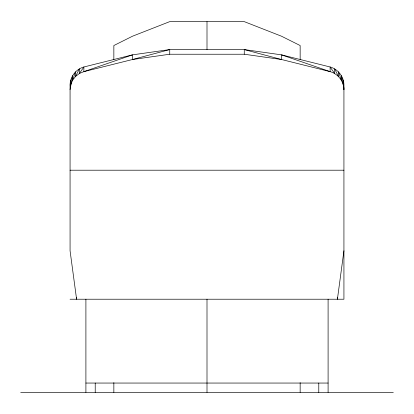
<?xml version="1.0" encoding="UTF-8"?>
<svg xmlns="http://www.w3.org/2000/svg" width="414" height="414" viewBox="0 0 414 414"><rect width="100%" height="100%" fill="white"/><g stroke="black" fill="none" stroke-linecap="round" stroke-linejoin="round"><path stroke-width="0.62" d="M76.59 297.283L76.59 299.219L70.069 250.78L70.069 84.973C70.116 76.74 75.933 69.154 83.876 66.98L132.48 54.855L169.74 49.576L244.26 49.576L281.52 54.855L330.124 66.98C338.067 69.154 343.884 76.74 343.93 84.973L343.93 299.219L70.069 299.219M70.069 89.631L72.564 75.658L72.564 80.316L70.706 84.808L70.069 84.973M343.93 250.78L337.41 299.219L337.41 297.283M169.74 54.234L132.48 59.512L83.876 71.638L79.385 73.495L75.524 76.455L72.564 80.316L75.524 71.798L75.524 76.455L79.385 68.838L79.385 73.495L83.876 66.98L83.876 71.638L132.48 54.855L132.48 59.512L169.74 49.576L169.74 54.234L244.26 54.234L281.52 59.512L330.124 71.638C338.067 73.811 343.884 81.398 343.93 89.631L343.294 80.15L343.294 84.808L341.436 75.658L341.436 80.316L338.476 71.798L338.476 76.455L334.615 68.838L334.615 73.495L330.124 66.98L330.124 71.638L281.52 54.855L281.52 59.512L244.26 49.576L244.26 54.234M70.069 170.206L343.93 170.206M85.905 383.053L328.095 383.053M20.7 392.368L393.3 392.368M328.095 299.219L328.095 392.368M318.78 383.053L318.78 392.368M300.15 59.502L300.15 45.53L281.52 36.225L244.26 21.631L169.74 21.631L132.48 36.225L113.85 45.53L113.85 59.502M300.15 382.665L300.15 392.368M207 21.631L207 49.576M207 299.219L207 392.368M113.85 382.665L113.85 392.368M95.22 383.053L95.22 392.368M85.905 299.219L85.905 392.368M70.706 80.15L70.706 84.808"/></g></svg>
